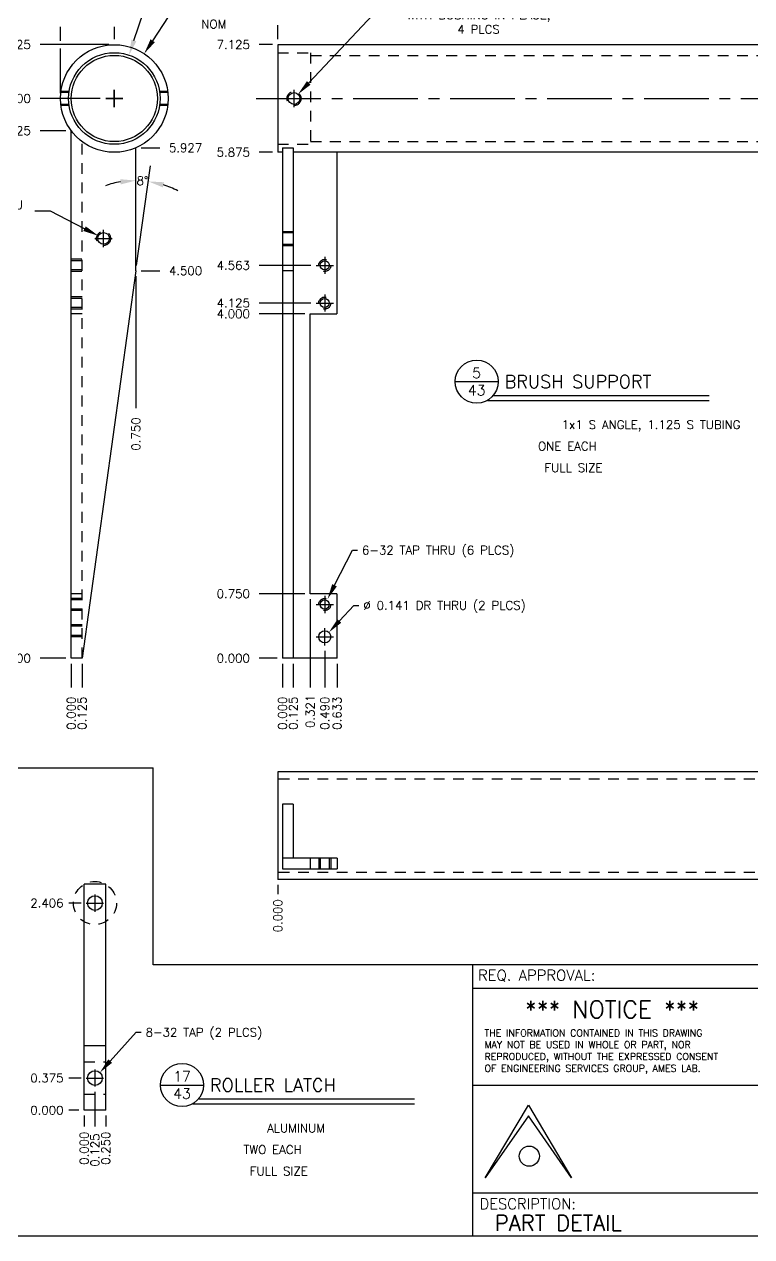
# Model space of a CAD drawing. Extents: x 0 to 33, y 0 to 21.2.
# Drawn here: x 18.62 to 27.06, y -0.01 to 14.07 of the extents above; entities that cross this region are included whole.
import ezdxf
from ezdxf.enums import TextEntityAlignment as Align

# ---------------------------------------------------------------- set-up
doc = ezdxf.new("R2010")
doc.units = 0
doc.header["$MEASUREMENT"] = 0
doc.linetypes.add('CENTER2', pattern=[1.125, 0.75, -0.125, 0.125, -0.125])
doc.linetypes.add('HIDDEN2', pattern=[0.1875, 0.125, -0.0625])
doc.layers.get('0').update_dxf_attribs({"linetype": 'CONTINUOUS'})
doc.layers.get('DEFPOINTS').update_dxf_attribs({"linetype": 'CONTINUOUS'})
for name, color, linetype in [('BORDER', 5, 'CONTINUOUS'), ('BRUSHSUPPORT', 3, 'CONTINUOUS'), ('DIM', 1, 'CONTINUOUS'), ('NFCENTER', 4, 'CENTER2'), ('NFHIDDEN', 6, 'HIDDEN2'), ('OBJECT', 3, 'CONTINUOUS'), ('TEXT', 1, 'CONTINUOUS')]:
    doc.layers.add(name, color=color, linetype=linetype)
doc.styles.add('ADESK_C$1$ADESK_C$0$SIZE', font='romand')
doc.styles.add('BORDERTEXTM', font='romans', dxfattribs={"height": 0.125})
doc.styles.add('ROMANS', font='romans')
doc.styles.add('SIMPLEX', font='romans')
doc.styles.add('TITLE', font='italic')
doc.dimstyles.new('STANDARD$2', dxfattribs={"dimtxt": 0.1, "dimasz": 0.18, "dimexe": 0.18, "dimexo": 0.063, "dimgap": 0.1, "dimtad": 0, "dimtih": 1, "dimtoh": 1, "dimdec": 0, "dimzin": 0, "dimdsep": 46, "dimtxsty": 'SIMPLEX', "dimcen": 0.1, "dimclrd": 1, "dimclre": 1, "dimclrt": 1, "dimadec": 0, "dimazin": 0, "dimtfac": 0.8, "dimtdec": 0, "dimtofl": 0, "dimtmove": 0, "dimatfit": 0, "dimfxl": 1, "dimtolj": 1, "dimtzin": 0, "dimarcsym": 0})
doc.dimstyles.new('STANDARD$3', dxfattribs={"dimtxt": 0.1, "dimasz": 0.18, "dimexe": 0.18, "dimexo": 0.063, "dimgap": 0.1, "dimtad": 0, "dimtih": 1, "dimtoh": 1, "dimdec": 3, "dimzin": 0, "dimdsep": 46, "dimtxsty": 'SIMPLEX', "dimcen": 0.1, "dimclrd": 1, "dimclre": 1, "dimclrt": 1, "dimadec": 0, "dimazin": 0, "dimtfac": 0.8, "dimtdec": 3, "dimtofl": 0, "dimtmove": 0, "dimatfit": 0, "dimfxl": 1, "dimtolj": 1, "dimtzin": 0, "dimarcsym": 0})
doc.dimstyles.new('STANDARD$6', dxfattribs={"dimtxt": 0.1, "dimasz": 0.18, "dimexe": 0.18, "dimexo": 0.063, "dimgap": 0.1, "dimtad": 0, "dimtih": 1, "dimtoh": 1, "dimdec": 3, "dimzin": 0, "dimdsep": 46, "dimtxsty": 'SIMPLEX', "dimcen": 0.1, "dimclrd": 1, "dimclre": 1, "dimclrt": 1, "dimadec": 0, "dimazin": 0, "dimtfac": 0.8, "dimtdec": 0, "dimtofl": 0, "dimtmove": 0, "dimatfit": 3, "dimfxl": 1, "dimtolj": 1, "dimtzin": 0, "dimarcsym": 0})

# ---------------------------------------------------------------- blocks, each defined once
blk = doc.blocks.new('*D75')
at = {"color": 1, "linetype": 'ByBlock', "transparency": 16777216}
for p, q in [((42.975, 26.215), (42.795, 26.215)), ((43.372, 26.011), (42.975, 26.215)), ((43.593, 25.798), (43.593, 25.998)), ((43.493, 25.898), (43.693, 25.898))]:
    blk.add_line(p, q, dxfattribs=at)
blk.add_solid([(43.386, 26.038), (43.358, 25.984), (43.532, 25.929)], dxfattribs=at)
at = {"layer": 'DEFPOINTS', "color": 0, "linetype": 'ByBlock', "transparency": 16777216}
for p in [(43.532, 25.929), (43.653, 25.867)]:
    blk.add_point(p, dxfattribs=at)
at = {"color": 1, "linetype": 'ByBlock', "transparency": 16777216, "insert": (42.114, 26.288), "char_height": 0.1, "attachment_point": 5, "style": 'SIMPLEX'}
blk.add_mtext('\\A1;{\\Fsimplex;8-32 TAP THRU}', dxfattribs=at)
blk = doc.blocks.new('*D74')
at = {"color": 1, "linetype": 'ByBlock', "transparency": 16777216}
for p, q in [((43.945, 28.197), (44.306, 29.265)), ((44.306, 29.265), (44.486, 29.265)), ((43.718, 27.423), (43.718, 27.623)), ((43.618, 27.523), (43.818, 27.523))]:
    blk.add_line(p, q, dxfattribs=at)
blk.add_solid([(43.917, 28.206), (43.974, 28.187), (43.888, 28.026)], dxfattribs=at)
at = {"layer": 'DEFPOINTS', "color": 0, "linetype": 'ByBlock', "transparency": 16777216}
for p in [(43.888, 28.026), (43.548, 27.019)]:
    blk.add_point(p, dxfattribs=at)
at = {"color": 1, "linetype": 'ByBlock', "transparency": 16777216, "insert": (45.96, 29.265), "char_height": 0.1, "attachment_point": 5, "style": 'SIMPLEX'}
blk.add_mtext("\\A1;{\\Fsimplex;∅1.0625 C'BORE & RM X 0.380 DP,}\\P{\\Fsimplex;SLIP FIT FOR OILITE BUSHING,}\\P{\\Fsimplex;BOTH ENDS}", dxfattribs=at)
blk = doc.blocks.new('*D76')
at = {"color": 1, "linetype": 'ByBlock', "transparency": 16777216}
blk.add_line((45.67, 20.96), (45.67, 20.685), dxfattribs=at)
at = {"layer": 'DEFPOINTS', "color": 0, "linetype": 'ByBlock', "transparency": 16777216}
for p in [(45.67, 21.023), (45.67, 21.023), (45.67, 20.685)]:
    blk.add_point(p, dxfattribs=at)
at = {"color": 1, "linetype": 'ByBlock', "transparency": 16777216, "insert": (45.67, 20.385), "char_height": 0.1, "attachment_point": 5, "rotation": 90, "style": 'SIMPLEX'}
blk.add_mtext('\\A1;0.000', dxfattribs=at)
blk = doc.blocks.new('*D77')
at = {"color": 1, "linetype": 'ByBlock', "transparency": 16777216}
blk.add_line((45.795, 20.96), (45.795, 20.685), dxfattribs=at)
at = {"layer": 'DEFPOINTS', "color": 0, "linetype": 'ByBlock', "transparency": 16777216}
for p in [(45.67, 21.023), (45.795, 21.023), (45.795, 20.685)]:
    blk.add_point(p, dxfattribs=at)
at = {"color": 1, "linetype": 'ByBlock', "transparency": 16777216, "insert": (45.795, 20.385), "char_height": 0.1, "attachment_point": 5, "rotation": 90, "style": 'SIMPLEX'}
blk.add_mtext('\\A1;0.125', dxfattribs=at)
blk = doc.blocks.new('*D78')
at = {"color": 1, "linetype": 'ByBlock', "transparency": 16777216}
blk.add_line((45.991, 21.71), (45.991, 20.685), dxfattribs=at)
at = {"layer": 'DEFPOINTS', "color": 0, "linetype": 'ByBlock', "transparency": 16777216}
for p in [(45.991, 21.773), (45.67, 21.023), (45.991, 20.685)]:
    blk.add_point(p, dxfattribs=at)
at = {"color": 1, "linetype": 'ByBlock', "transparency": 16777216, "insert": (45.991, 20.407), "char_height": 0.1, "attachment_point": 5, "rotation": 90, "style": 'SIMPLEX'}
blk.add_mtext('\\A1;0.321', dxfattribs=at)
blk = doc.blocks.new('*D79')
at = {"color": 1, "linetype": 'ByBlock', "transparency": 16777216}
blk.add_line((46.16, 21.11), (46.16, 20.685), dxfattribs=at)
at = {"layer": 'DEFPOINTS', "color": 0, "linetype": 'ByBlock', "transparency": 16777216}
for p in [(46.16, 21.173), (45.67, 21.023), (46.16, 20.685)]:
    blk.add_point(p, dxfattribs=at)
at = {"color": 1, "linetype": 'ByBlock', "transparency": 16777216, "insert": (46.16, 20.385), "char_height": 0.1, "attachment_point": 5, "rotation": 90, "style": 'SIMPLEX'}
blk.add_mtext('\\A1;0.490', dxfattribs=at)
blk = doc.blocks.new('*D80')
at = {"color": 1, "linetype": 'ByBlock', "transparency": 16777216}
blk.add_line((46.303, 20.96), (46.303, 20.685), dxfattribs=at)
at = {"layer": 'DEFPOINTS', "color": 0, "linetype": 'ByBlock', "transparency": 16777216}
for p in [(45.67, 21.023), (46.303, 21.023), (46.303, 20.685)]:
    blk.add_point(p, dxfattribs=at)
at = {"color": 1, "linetype": 'ByBlock', "transparency": 16777216, "insert": (46.303, 20.385), "char_height": 0.1, "attachment_point": 5, "rotation": 90, "style": 'SIMPLEX'}
blk.add_mtext('\\A1;0.633', dxfattribs=at)
blk = doc.blocks.new('*D81')
at = {"color": 1, "linetype": 'ByBlock', "transparency": 16777216}
blk.add_line((52.04, 20.96), (52.04, 20.685), dxfattribs=at)
at = {"layer": 'DEFPOINTS', "color": 0, "linetype": 'ByBlock', "transparency": 16777216}
for p in [(45.67, 21.023), (52.04, 21.023), (52.04, 20.685)]:
    blk.add_point(p, dxfattribs=at)
at = {"color": 1, "linetype": 'ByBlock', "transparency": 16777216, "insert": (52.04, 20.385), "char_height": 0.1, "attachment_point": 5, "rotation": 90, "style": 'SIMPLEX'}
blk.add_mtext('\\A1;6.370', dxfattribs=at)
blk = doc.blocks.new('*D82')
at = {"color": 1, "linetype": 'ByBlock', "transparency": 16777216}
blk.add_line((52.18, 21.11), (52.18, 20.685), dxfattribs=at)
at = {"layer": 'DEFPOINTS', "color": 0, "linetype": 'ByBlock', "transparency": 16777216}
for p in [(52.18, 21.173), (45.67, 21.023), (52.18, 20.685)]:
    blk.add_point(p, dxfattribs=at)
at = {"color": 1, "linetype": 'ByBlock', "transparency": 16777216, "insert": (52.18, 20.385), "char_height": 0.1, "attachment_point": 5, "rotation": 90, "style": 'SIMPLEX'}
blk.add_mtext('\\A1;6.510', dxfattribs=at)
blk = doc.blocks.new('*D83')
at = {"color": 1, "linetype": 'ByBlock', "transparency": 16777216}
blk.add_line((52.44, 21.71), (52.44, 20.685), dxfattribs=at)
at = {"layer": 'DEFPOINTS', "color": 0, "linetype": 'ByBlock', "transparency": 16777216}
for p in [(52.44, 21.773), (45.67, 21.023), (52.44, 20.685)]:
    blk.add_point(p, dxfattribs=at)
at = {"color": 1, "linetype": 'ByBlock', "transparency": 16777216, "insert": (52.44, 20.385), "char_height": 0.1, "attachment_point": 5, "rotation": 90, "style": 'SIMPLEX'}
blk.add_mtext('\\A1;6.770', dxfattribs=at)
blk = doc.blocks.new('*D84')
at = {"color": 1, "linetype": 'ByBlock', "transparency": 16777216}
blk.add_line((52.545, 20.96), (52.545, 20.685), dxfattribs=at)
at = {"layer": 'DEFPOINTS', "color": 0, "linetype": 'ByBlock', "transparency": 16777216}
for p in [(45.67, 21.023), (52.545, 21.023), (52.545, 20.685)]:
    blk.add_point(p, dxfattribs=at)
at = {"color": 1, "linetype": 'ByBlock', "transparency": 16777216, "insert": (52.545, 20.385), "char_height": 0.1, "attachment_point": 5, "rotation": 90, "style": 'SIMPLEX'}
blk.add_mtext('\\A1;6.875', dxfattribs=at)
blk = doc.blocks.new('*D85')
at = {"color": 1, "linetype": 'ByBlock', "transparency": 16777216}
blk.add_line((28.621, 6.645), (28.621, 6.371), dxfattribs=at)
at = {"layer": 'DEFPOINTS', "color": 0, "linetype": 'ByBlock', "transparency": 16777216}
for p in [(21.618, 6.708), (28.621, 6.708), (28.621, 6.371)]:
    blk.add_point(p, dxfattribs=at)
at = {"color": 1, "linetype": 'ByBlock', "transparency": 16777216, "insert": (28.621, 6.071), "char_height": 0.1, "attachment_point": 5, "rotation": 90, "style": 'SIMPLEX'}
blk.add_mtext('\\A1;{7.000}', dxfattribs=at)
blk = doc.blocks.new('*D86')
at = {"color": 1, "linetype": 'ByBlock', "transparency": 16777216}
blk.add_line((52.725, 28.211), (52.725, 28.372), dxfattribs=at)
at = {"layer": 'DEFPOINTS', "color": 0, "linetype": 'ByBlock', "transparency": 16777216}
for p in [(52.725, 28.372), (52.725, 28.148), (45.67, 21.023)]:
    blk.add_point(p, dxfattribs=at)
at = {"color": 1, "linetype": 'ByBlock', "transparency": 16777216, "insert": (52.725, 28.672), "char_height": 0.1, "attachment_point": 5, "rotation": 90, "style": 'SIMPLEX'}
blk.add_mtext('\\A1;7.055', dxfattribs=at)
blk = doc.blocks.new('*D87')
at = {"color": 1, "linetype": 'ByBlock', "transparency": 16777216}
blk.add_line((21.564, 13.896), (21.564, 14.058), dxfattribs=at)
at = {"layer": 'DEFPOINTS', "color": 0, "linetype": 'ByBlock', "transparency": 16777216}
for p in [(21.564, 14.058), (21.564, 13.833), (21.618, 6.708)]:
    blk.add_point(p, dxfattribs=at)
at = {"color": 1, "linetype": 'ByBlock', "transparency": 16777216, "insert": (21.564, 14.422), "char_height": 0.1, "attachment_point": 5, "rotation": 90, "style": 'SIMPLEX'}
blk.add_mtext('\\A1;{-0.054}', dxfattribs=at)
blk = doc.blocks.new('*D88')
at = {"color": 1, "linetype": 'ByBlock', "transparency": 16777216}
blk.add_line((45.553, 28.148), (45.398, 28.148), dxfattribs=at)
at = {"layer": 'DEFPOINTS', "color": 0, "linetype": 'ByBlock', "transparency": 16777216}
for p in [(45.398, 28.148), (45.616, 28.148), (45.67, 21.023)]:
    blk.add_point(p, dxfattribs=at)
at = {"color": 1, "linetype": 'ByBlock', "transparency": 16777216, "insert": (45.098, 28.148), "char_height": 0.1, "attachment_point": 5, "style": 'SIMPLEX'}
blk.add_mtext('\\A1;7.125', dxfattribs=at)
blk = doc.blocks.new('*D89')
at = {"color": 1, "linetype": 'ByBlock', "transparency": 16777216}
blk.add_line((45.553, 26.898), (45.398, 26.898), dxfattribs=at)
at = {"layer": 'DEFPOINTS', "color": 0, "linetype": 'ByBlock', "transparency": 16777216}
for p in [(45.398, 26.898), (45.616, 26.898), (45.67, 21.023)]:
    blk.add_point(p, dxfattribs=at)
at = {"color": 1, "linetype": 'ByBlock', "transparency": 16777216, "insert": (45.098, 26.898), "char_height": 0.1, "attachment_point": 5, "style": 'SIMPLEX'}
blk.add_mtext('\\A1;5.875', dxfattribs=at)
blk = doc.blocks.new('*D90')
at = {"color": 1, "linetype": 'ByBlock', "transparency": 16777216}
blk.add_line((45.997, 25.148), (45.398, 25.148), dxfattribs=at)
at = {"layer": 'DEFPOINTS', "color": 0, "linetype": 'ByBlock', "transparency": 16777216}
for p in [(45.398, 25.148), (46.06, 25.148), (45.67, 21.023)]:
    blk.add_point(p, dxfattribs=at)
at = {"color": 1, "linetype": 'ByBlock', "transparency": 16777216, "insert": (45.098, 25.148), "char_height": 0.1, "attachment_point": 5, "style": 'SIMPLEX'}
blk.add_mtext('\\A1;4.125', dxfattribs=at)
blk = doc.blocks.new('*D91')
at = {"color": 1, "linetype": 'ByBlock', "transparency": 16777216}
blk.add_line((45.928, 21.773), (45.398, 21.773), dxfattribs=at)
at = {"layer": 'DEFPOINTS', "color": 0, "linetype": 'ByBlock', "transparency": 16777216}
for p in [(45.398, 21.773), (45.991, 21.773), (45.67, 21.023)]:
    blk.add_point(p, dxfattribs=at)
at = {"color": 1, "linetype": 'ByBlock', "transparency": 16777216, "insert": (45.098, 21.773), "char_height": 0.1, "attachment_point": 5, "style": 'SIMPLEX'}
blk.add_mtext('\\A1;0.750', dxfattribs=at)
blk = doc.blocks.new('*D92')
at = {"color": 1, "linetype": 'ByBlock', "transparency": 16777216}
blk.add_line((45.607, 21.023), (45.398, 21.023), dxfattribs=at)
at = {"layer": 'DEFPOINTS', "color": 0, "linetype": 'ByBlock', "transparency": 16777216}
for p in [(45.398, 21.023), (45.67, 21.023), (45.67, 21.023)]:
    blk.add_point(p, dxfattribs=at)
at = {"color": 1, "linetype": 'ByBlock', "transparency": 16777216, "insert": (45.098, 21.023), "char_height": 0.1, "attachment_point": 5, "style": 'SIMPLEX'}
blk.add_mtext('\\A1;0.000', dxfattribs=at)
blk = doc.blocks.new('*D93')
at = {"color": 1, "linetype": 'ByBlock', "transparency": 16777216}
blk.add_line((45.928, 25.023), (45.398, 25.023), dxfattribs=at)
at = {"layer": 'DEFPOINTS', "color": 0, "linetype": 'ByBlock', "transparency": 16777216}
for p in [(45.398, 25.023), (45.991, 25.023), (45.67, 21.023)]:
    blk.add_point(p, dxfattribs=at)
at = {"color": 1, "linetype": 'ByBlock', "transparency": 16777216, "insert": (45.098, 25.023), "char_height": 0.1, "attachment_point": 5, "style": 'SIMPLEX'}
blk.add_mtext('\\A1;4.000', dxfattribs=at)
blk = doc.blocks.new('*D94')
at = {"color": 1, "linetype": 'ByBlock', "transparency": 16777216}
blk.add_line((43.218, 20.96), (43.218, 20.685), dxfattribs=at)
at = {"layer": 'DEFPOINTS', "color": 0, "linetype": 'ByBlock', "transparency": 16777216}
for p in [(43.218, 21.023), (43.218, 21.023), (43.218, 20.685)]:
    blk.add_point(p, dxfattribs=at)
at = {"color": 1, "linetype": 'ByBlock', "transparency": 16777216, "insert": (43.218, 20.385), "char_height": 0.1, "attachment_point": 5, "rotation": 90, "style": 'SIMPLEX'}
blk.add_mtext('\\A1;0.000', dxfattribs=at)
blk = doc.blocks.new('*D95')
at = {"color": 1, "linetype": 'ByBlock', "transparency": 16777216}
blk.add_line((43.155, 21.023), (42.856, 21.023), dxfattribs=at)
at = {"layer": 'DEFPOINTS', "color": 0, "linetype": 'ByBlock', "transparency": 16777216}
for p in [(42.856, 21.023), (43.218, 21.023), (43.218, 21.023)]:
    blk.add_point(p, dxfattribs=at)
at = {"color": 1, "linetype": 'ByBlock', "transparency": 16777216, "insert": (42.556, 21.023), "char_height": 0.1, "attachment_point": 5, "style": 'SIMPLEX'}
blk.add_mtext('\\A1;0.000', dxfattribs=at)
blk = doc.blocks.new('*D96')
at = {"color": 1, "linetype": 'ByBlock', "transparency": 16777216}
blk.add_line((43.343, 20.96), (43.343, 20.685), dxfattribs=at)
at = {"layer": 'DEFPOINTS', "color": 0, "linetype": 'ByBlock', "transparency": 16777216}
for p in [(43.218, 21.023), (43.343, 21.023), (43.343, 20.685)]:
    blk.add_point(p, dxfattribs=at)
at = {"color": 1, "linetype": 'ByBlock', "transparency": 16777216, "insert": (43.343, 20.385), "char_height": 0.1, "attachment_point": 5, "rotation": 90, "style": 'SIMPLEX'}
blk.add_mtext('\\A1;0.125', dxfattribs=at)
blk = doc.blocks.new('*D97')
at = {"color": 1, "linetype": 'ByBlock', "transparency": 16777216}
blk.add_line((43.968, 25.46), (43.968, 23.927), dxfattribs=at)
at = {"layer": 'DEFPOINTS', "color": 0, "linetype": 'ByBlock', "transparency": 16777216}
for p in [(43.968, 25.523), (43.968, 23.927), (43.218, 21.023)]:
    blk.add_point(p, dxfattribs=at)
at = {"color": 1, "linetype": 'ByBlock', "transparency": 16777216, "insert": (43.968, 23.627), "char_height": 0.1, "attachment_point": 5, "rotation": 90, "style": 'SIMPLEX'}
blk.add_mtext('\\A1;0.750', dxfattribs=at)
blk = doc.blocks.new('*D98')
at = {"color": 1, "linetype": 'ByBlock', "transparency": 16777216}
blk.add_line((44.031, 26.95), (44.244, 26.95), dxfattribs=at)
at = {"layer": 'DEFPOINTS', "color": 0, "linetype": 'ByBlock', "transparency": 16777216}
for p in [(43.968, 26.95), (44.244, 26.95), (43.218, 21.023)]:
    blk.add_point(p, dxfattribs=at)
at = {"color": 1, "linetype": 'ByBlock', "transparency": 16777216, "insert": (44.544, 26.95), "char_height": 0.1, "attachment_point": 5, "style": 'SIMPLEX'}
blk.add_mtext('\\A1;5.927', dxfattribs=at)
blk = doc.blocks.new('*D99')
at = {"color": 1, "linetype": 'ByBlock', "transparency": 16777216}
blk.add_line((43.155, 27.148), (42.856, 27.148), dxfattribs=at)
at = {"layer": 'DEFPOINTS', "color": 0, "linetype": 'ByBlock', "transparency": 16777216}
for p in [(42.856, 27.148), (43.218, 27.148), (43.218, 21.023)]:
    blk.add_point(p, dxfattribs=at)
at = {"color": 1, "linetype": 'ByBlock', "transparency": 16777216, "insert": (42.556, 27.148), "char_height": 0.1, "attachment_point": 5, "style": 'SIMPLEX'}
blk.add_mtext('\\A1;6.125', dxfattribs=at)
blk = doc.blocks.new('*D100')
at = {"color": 1, "linetype": 'ByBlock', "transparency": 16777216}
blk.add_line((43.555, 27.523), (42.856, 27.523), dxfattribs=at)
at = {"layer": 'DEFPOINTS', "color": 0, "linetype": 'ByBlock', "transparency": 16777216}
for p in [(42.856, 27.523), (43.618, 27.523), (43.218, 21.023)]:
    blk.add_point(p, dxfattribs=at)
at = {"color": 1, "linetype": 'ByBlock', "transparency": 16777216, "insert": (42.556, 27.523), "char_height": 0.1, "attachment_point": 5, "style": 'SIMPLEX'}
blk.add_mtext('\\A1;6.500', dxfattribs=at)
blk = doc.blocks.new('*D101')
at = {"color": 1, "linetype": 'ByBlock', "transparency": 16777216}
blk.add_line((43.655, 28.148), (42.856, 28.148), dxfattribs=at)
at = {"layer": 'DEFPOINTS', "color": 0, "linetype": 'ByBlock', "transparency": 16777216}
for p in [(42.856, 28.148), (43.718, 28.148), (43.218, 21.023)]:
    blk.add_point(p, dxfattribs=at)
at = {"color": 1, "linetype": 'ByBlock', "transparency": 16777216, "insert": (42.556, 28.148), "char_height": 0.1, "attachment_point": 5, "style": 'SIMPLEX'}
blk.add_mtext('\\A1;7.125', dxfattribs=at)
blk = doc.blocks.new('*D102')
at = {"color": 1, "linetype": 'ByBlock', "transparency": 16777216}
blk.add_line((43.718, 28.211), (43.718, 28.356), dxfattribs=at)
at = {"layer": 'DEFPOINTS', "color": 0, "linetype": 'ByBlock', "transparency": 16777216}
for p in [(43.718, 28.356), (43.718, 28.148), (43.218, 21.023)]:
    blk.add_point(p, dxfattribs=at)
at = {"color": 1, "linetype": 'ByBlock', "transparency": 16777216, "insert": (43.718, 28.656), "char_height": 0.1, "attachment_point": 5, "rotation": 90, "style": 'SIMPLEX'}
blk.add_mtext('\\A1;0.500', dxfattribs=at)
blk = doc.blocks.new('*D103')
at = {"color": 1, "linetype": 'ByBlock', "transparency": 16777216}
blk.add_line((44.031, 25.523), (44.244, 25.523), dxfattribs=at)
at = {"layer": 'DEFPOINTS', "color": 0, "linetype": 'ByBlock', "transparency": 16777216}
for p in [(43.968, 25.523), (44.244, 25.523), (43.218, 21.023)]:
    blk.add_point(p, dxfattribs=at)
at = {"color": 1, "linetype": 'ByBlock', "transparency": 16777216, "insert": (44.544, 25.523), "char_height": 0.1, "attachment_point": 5, "style": 'SIMPLEX'}
blk.add_mtext('\\A1;4.500', dxfattribs=at)
blk = doc.blocks.new('*D104')
at = {"color": 1, "linetype": 'ByBlock', "transparency": 16777216}
blk.add_line((43.976, 25.585), (44.137, 26.739), dxfattribs=at)
for start, end in [(99.8557, 109.7113), (62.3815, 72.2372)]:
    blk.add_arc((43.968, 25.523), 1.048, start, end, dxfattribs=at)
for points in [[(43.786, 26.585), (43.791, 26.525), (43.968, 26.57)], [(44.281, 26.491), (44.294, 26.55), (44.112, 26.56)]]:
    blk.add_solid(points, dxfattribs=at)
at = {"layer": 'DEFPOINTS', "color": 0, "linetype": 'ByBlock', "transparency": 16777216}
for p in [(43.968, 26.95), (44.016, 26.569), (43.968, 25.523), (43.968, 25.523), (43.343, 21.023)]:
    blk.add_point(p, dxfattribs=at)
at = {"color": 1, "linetype": 'ByBlock', "transparency": 16777216, "insert": (44.044, 26.568), "char_height": 0.1, "attachment_point": 5, "style": 'SIMPLEX'}
blk.add_mtext('\\A1;8°', dxfattribs=at)
blk = doc.blocks.new('*D105')
at = {"color": 1, "linetype": 'ByBlock', "transparency": 16777216}
for p, q in [((40.137, 13.423), (40.882, 14.212)), ((40.882, 14.212), (41.062, 14.212)), ((39.866, 13.242), (40.066, 13.242)), ((39.966, 13.142), (39.966, 13.342))]:
    blk.add_line(p, q, dxfattribs=at)
blk.add_solid([(40.115, 13.443), (40.158, 13.402), (40.013, 13.292)], dxfattribs=at)
at = {"layer": 'DEFPOINTS', "color": 0, "linetype": 'ByBlock', "transparency": 16777216}
for p in [(40.013, 13.292), (39.92, 13.193)]:
    blk.add_point(p, dxfattribs=at)
at = {"color": 1, "linetype": 'ByBlock', "transparency": 16777216, "insert": (42.107, 14.212), "char_height": 0.1, "attachment_point": 5, "style": 'SIMPLEX'}
blk.add_mtext('\\A1;{8-32 TAP TO BORE,}\\P{WITH BUSHING IN PLACE,}\\P{4 PLCS}', dxfattribs=at)
blk = doc.blocks.new('*D106')
at = {"color": 1, "linetype": 'ByBlock', "transparency": 16777216}
blk.add_line((45.997, 25.585), (45.398, 25.585), dxfattribs=at)
at = {"layer": 'DEFPOINTS', "color": 0, "linetype": 'ByBlock', "transparency": 16777216}
for p in [(45.398, 25.585), (46.06, 25.585), (45.67, 21.023)]:
    blk.add_point(p, dxfattribs=at)
at = {"color": 1, "linetype": 'ByBlock', "transparency": 16777216, "insert": (45.098, 25.585), "char_height": 0.1, "attachment_point": 5, "style": 'SIMPLEX'}
blk.add_mtext('\\A1;4.563', dxfattribs=at)
blk = doc.blocks.new('*D107')
at = {"color": 1, "linetype": 'ByBlock', "transparency": 16777216}
for p, q in [((44.163, 28.193), (44.347, 28.47)), ((44.347, 28.47), (44.527, 28.47)), ((43.718, 27.423), (43.718, 27.623)), ((43.618, 27.523), (43.818, 27.523))]:
    blk.add_line(p, q, dxfattribs=at)
blk.add_solid([(44.138, 28.21), (44.188, 28.176), (44.064, 28.043)], dxfattribs=at)
at = {"layer": 'DEFPOINTS', "color": 0, "linetype": 'ByBlock', "transparency": 16777216}
for p in [(44.064, 28.043), (43.372, 27.002)]:
    blk.add_point(p, dxfattribs=at)
at = {"color": 1, "linetype": 'ByBlock', "transparency": 16777216, "insert": (44.873, 28.47), "char_height": 0.1, "attachment_point": 5, "style": 'SIMPLEX'}
blk.add_mtext('\\A1;{∅1.250}\\P{\\Fsimplex;NOM}', dxfattribs=at)
blk = doc.blocks.new('T-BLK')
at = {"layer": 'BORDER', "const_width": 0.0156}
for points in [[(0, 3.151), (-9.174, 3.151)], [(-9.174, 3.151), (-9.174, 0)], [(0, 2.875), (-9.174, 2.875)], [(0, 1.75), (-9.174, 1.75)], [(-9.174, 0.5), (-3.187, 0.5)]]:
    blk.add_lwpolyline(points, dxfattribs=at)
at = {"layer": 'OBJECT'}
for p, q in [((-9.029, 0.678), (-8.529, 1.521)), ((-8.529, 1.521), (-8.029, 0.678)), ((-8.529, 1.396), (-9.029, 0.678)), ((-8.029, 0.678), (-8.529, 1.396))]:
    blk.add_line(p, q, dxfattribs=at)
blk.add_circle((-8.518, 0.928), 0.117, dxfattribs=at)
at = {"layer": 'OBJECT', "linetype": 'Continuous', "style": 'SIMPLEX'}
for tag, p in [('TITLE_LINE_ONE', (-4.681, 2.625)), ('TITLE_LINE_TWO', (-4.693, 2.377)), ('JO/WO/DAYSHEET', (-4.544, 2.068)), ('REQUESTOR', (-4.54, 1.85)), ('SHEET', (-3.003, 0.106)), ('FILE_NUMBER', (-2.034, 0.102))]:
    blk.add_attdef(tag, p, '', height=0.13, dxfattribs=at)
at = {"layer": 'OBJECT', "flags": 2}
for tag, p, height, style in [('TOP_LINE_LOGO', (-7.927, 1.339), 0.17, 'TITLE'), ('FIRST_LOGO_LINE', (-7.92, 1.113), 0.1, 'SIMPLEX'), ('SECOND_LOGO_LINE', (-7.92, 0.956), 0.085, 'SIMPLEX'), ('BOTTOM_LINE_LOGO', (-7.922, 0.718), 0.125, 'TITLE')]:
    blk.add_attdef(tag, p, '', height=height, dxfattribs=dict(at, style=style))
at = {"layer": 'OBJECT', "linetype": 'Continuous', "style": 'ADESK_C$1$ADESK_C$0$SIZE'}
blk.add_attdef('D', text='', height=0.25, dxfattribs=at).set_placement((-2.998, 0.896), align=Align.CENTER)
at = {"layer": 'OBJECT', "style": 'SIMPLEX'}
blk.add_attdef('DESCRIPTION', (-8.917, 0.062), '', height=0.18, dxfattribs=at)
at = {"layer": 'TEXT', "style": 'BORDERTEXTM'}
for s, p in [('REQ. APPROVAL:', (-9.112, 2.966)), ('DESCRIPTION:', (-9.096, 0.312))]:
    blk.add_text(s, height=0.125, dxfattribs=at).set_placement(p)
at = {"layer": 'TEXT', "linetype": 'Continuous', "style": 'SIMPLEX'}
blk.add_text('*** NOTICE ***', height=0.2, dxfattribs=at).set_placement((-7.557, 2.532), align=Align.CENTER)
for s, p in [('THE INFORMATION CONTAINED IN THIS DRAWING', (-9.038, 2.319)), ('MAY NOT BE USED IN WHOLE OR PART, NOR', (-9.038, 2.182)), ('REPRODUCED, WITHOUT THE EXPRESSED CONSENT', (-9.038, 2.045)), ('OF ENGINEERING SERVICES GROUP, AMES LAB.', (-9.038, 1.908))]:
    blk.add_text(s, height=0.08, dxfattribs=at).set_placement(p)
for tag, p, height in [('DRAWN_BY', (-1.639, 1.533), 0.12), ('DD_MON_YYYY', (-2.175, 0.927), 0.13), ('SCALE', (-2.036, 0.644), 0.13)]:
    blk.add_attdef(tag, p, '', height=height, dxfattribs=at)
blk = doc.blocks.new('P-TITLE')
at = {"layer": 'OBJECT'}
for p, q in [((-1.562, -0.638), (-1.062, -0.638)), ((-1.113, -0.8), (1.387, -0.8)), ((1.387, -0.862), (-1.188, -0.862))]:
    blk.add_line(p, q, dxfattribs=at)
blk.add_circle((-1.312, -0.638), 0.25, dxfattribs=at)
at = {"layer": 'OBJECT', "style": 'ROMANS'}
for tag, p in [('NO.', (-1.312, -0.538)), ('PAGE', (-1.312, -0.738))]:
    blk.add_attdef(tag, text='', height=0.12, dxfattribs=at).set_placement(p, align=Align.MIDDLE)
for tag, p, height in [('DESCRIPTION', (-0.988, -0.712), 0.15), ('MATERIAL', (-0.325, -1.188), 0.1), ('#_REQUIRED', (-0.6, -1.438), 0.1), ('SCALE', (-0.525, -1.688), 0.1)]:
    blk.add_attdef(tag, p, '', height=height, dxfattribs=at)
at = {"layer": 'OBJECT', "style": 'ROMANS', "flags": 2}
for tag, p in [('MATERIAL:', (-1.163, -1.188)), ('REQD:', (-1.163, -1.438)), ('SCALE:', (-1.163, -1.688))]:
    blk.add_attdef(tag, p, '', height=0.1, dxfattribs=at)
blk = doc.blocks.new('*D116')
at = {"color": 1, "linetype": 'ByBlock', "transparency": 16777216}
blk.add_line((28.673, 4.076), (28.673, 4.055), dxfattribs=at)
at = {"layer": 'DEFPOINTS', "color": 0, "linetype": 'ByBlock', "transparency": 16777216}
for p in [(21.564, 4.139), (28.673, 4.139), (28.673, 4.055)]:
    blk.add_point(p, dxfattribs=at)
at = {"color": 1, "linetype": 'ByBlock', "transparency": 16777216, "insert": (28.673, 3.758), "char_height": 0.1, "attachment_point": 5, "rotation": 90, "style": 'SIMPLEX'}
blk.add_mtext('\\A1;7.109', dxfattribs=at)

msp = doc.modelspace()

# ---------------------------------------------------------------- linework, layer by layer
at = {"color": 1, "linetype": 'ByBlock'}
for p, q in [((19.0409, 13.8781), (19.0409, 14.041)), ((19.0409, 13.271), (19.0409, 13.7876))]:
    msp.add_line(p, q, dxfattribs=at)
at = {"layer": 'BORDER'}
for p, q in [((9.0055, 5.4354), (20.118, 5.4354)), ((20.118, 3.151), (20.118, 5.4354)), ((23.8255, 3.151), (20.118, 3.151))]:
    msp.add_line(p, q, dxfattribs=at)
msp.add_lwpolyline([(0, 0), (0, 21), (33, 21), (33, 0)], close=True, dxfattribs=at)
at = {"layer": 'BRUSHSUPPORT'}
for p, q in [((28.6728, 13.833), (21.5638, 13.833)), ((21.5638, 13.833), (21.5638, 12.583)), ((19.1659, 6.708), (19.1659, 12.833)), ((19.9159, 11.208), (19.9159, 12.6352)), ((21.6183, 12.583), (21.5638, 12.583)), ((21.6183, 12.6352), (21.6183, 6.708)), ((21.6183, 12.6352), (21.7433, 12.6352)), ((21.7433, 12.6352), (21.7433, 6.708)), ((28.4933, 12.583), (21.7433, 12.583)), ((22.2483, 12.583), (22.2483, 10.708)), ((19.9159, 11.208), (19.2909, 6.708)), ((21.7433, 11.208), (21.6183, 11.208)), ((21.9388, 7.458), (21.9388, 10.708)), ((21.9388, 10.708), (22.2483, 10.708)), ((22.2483, 7.458), (21.9388, 7.458)), ((22.2483, 7.458), (22.2483, 6.708)), ((19.2909, 6.708), (19.1659, 6.708)), ((22.2513, 6.708), (21.6183, 6.708)), ((21.5638, 5.3891), (21.5638, 4.1391)), ((28.6728, 5.3891), (21.5638, 5.3891)), ((21.7433, 5.0141), (21.6183, 5.0141)), ((21.6183, 5.0141), (21.6183, 4.2641)), ((21.7433, 5.0141), (21.7433, 4.3891)), ((22.2513, 4.3891), (21.6183, 4.3891)), ((22.2513, 4.3891), (22.2513, 4.2641)), ((21.6183, 4.2641), (22.2513, 4.2641)), ((28.6728, 4.1391), (21.5638, 4.1391))]:
    msp.add_line(p, q, dxfattribs=at)
for centre, radius in [((19.6659, 13.208), 0.625), ((21.7518, 13.208), 0.068), ((19.5409, 11.583), 0.068), ((22.1083, 11.2705), 0.0532), ((22.1078, 10.833), 0.0532), ((22.1078, 7.333), 0.0532), ((22.1078, 6.958), 0.0703)]:
    msp.add_circle(centre, radius, dxfattribs=at)
at = {"layer": 'DEFPOINTS', "color": 0, "linetype": 'ByBlock'}
for p in [(19.0409, 14.041), (19.0409, 13.208), (19.1659, 6.708)]:
    msp.add_point(p, dxfattribs=at)
at = {"layer": 'DIM'}
for p, q in [((19.6659, 13.108), (19.6659, 13.308)), ((19.6659, 13.108), (19.6659, 13.308)), ((19.7659, 13.208), (19.5659, 13.208)), ((19.7659, 13.208), (19.5659, 13.208)), ((22.0083, 11.2705), (22.2083, 11.2705)), ((22.0083, 11.2705), (22.2083, 11.2705)), ((22.1083, 11.3705), (22.1083, 11.1705)), ((22.1083, 11.3705), (22.1083, 11.1705)), ((22.1078, 10.933), (22.1078, 10.733)), ((22.0078, 10.833), (22.2078, 10.833)), ((22.2214, 7.556), (22.4294, 7.9645)), ((22.4294, 7.9645), (22.4894, 7.9645)), ((22.0078, 7.333), (22.2078, 7.333)), ((22.1078, 7.433), (22.1078, 7.233)), ((22.2778, 7.1416), (22.4454, 7.3225)), ((22.4454, 7.3225), (22.5054, 7.3225)), ((19.4408, 3.9664), (19.4408, 3.7664)), ((21.5638, 4.0791), (21.5638, 3.9712)), ((19.2808, 3.8664), (19.1362, 3.8664)), ((19.3408, 3.8664), (19.5408, 3.8664)), ((19.6181, 2.032), (19.9185, 2.3656)), ((19.9185, 2.3656), (19.9785, 2.3656)), ((19.2808, 1.8351), (19.1362, 1.8351)), ((19.3408, 1.8351), (19.5408, 1.8351)), ((19.4408, 1.9351), (19.4408, 1.7351)), ((19.4408, 1.6751), (19.4408, 1.2727)), ((19.2558, 1.4601), (19.1362, 1.4601)), ((19.3158, 1.4001), (19.3158, 1.2727)), ((19.5658, 1.4001), (19.5658, 1.2727))]:
    msp.add_line(p, q, dxfattribs=at)
at = {"layer": 'DIM', "color": 1, "linetype": 'Continuous'}
for p, q in [((21.7518, 13.108), (21.7518, 13.308)), ((21.6518, 13.208), (21.8518, 13.208)), ((22.1078, 6.858), (22.1078, 7.058)), ((22.0078, 6.958), (22.2078, 6.958))]:
    msp.add_line(p, q, dxfattribs=at)
at = {"layer": 'DIM'}
for points in [[(22.2481, 7.5424), (22.1946, 7.5696), (22.1397, 7.3956)], [(22.2998, 7.1212), (22.2558, 7.162), (22.1555, 7.0095)], [(19.6404, 2.0119), (19.5958, 2.0521), (19.4977, 1.8982)]]:
    msp.add_solid(points, dxfattribs=at)
at = {"layer": 'NFCENTER'}
msp.add_line((21.3138, 13.208), (28.9228, 13.208), dxfattribs=at)
at = {"layer": 'NFHIDDEN'}
for p, q in [((21.5638, 13.7395), (21.9438, 13.7395)), ((21.9438, 13.7395), (21.9438, 12.6765)), ((21.9438, 13.708), (28.2928, 13.708)), ((19.1388, 13.276), (19.0446, 13.276)), ((19.1408, 13.29), (19.0463, 13.29)), ((20.2855, 13.29), (20.191, 13.29)), ((20.2872, 13.276), (20.193, 13.276)), ((19.1388, 13.14), (19.0446, 13.14)), ((19.1408, 13.126), (19.0463, 13.126)), ((20.2855, 13.126), (20.191, 13.126)), ((20.2872, 13.14), (20.193, 13.14)), ((19.2909, 6.708), (19.2909, 12.708)), ((21.5638, 12.6765), (21.9438, 12.6765)), ((21.9438, 12.708), (28.2928, 12.708)), ((21.6183, 11.665), (21.7433, 11.665)), ((21.6183, 11.651), (21.7433, 11.651)), ((21.6183, 11.515), (21.7433, 11.515)), ((21.6183, 11.501), (21.7433, 11.501)), ((19.2904, 11.3408), (19.1654, 11.3408)), ((19.2904, 11.3238), (19.1654, 11.3238)), ((19.2904, 11.2173), (19.1654, 11.2173)), ((19.2904, 11.2003), (19.1654, 11.2003)), ((19.2909, 10.9033), (19.1659, 10.9033)), ((19.2909, 10.8863), (19.1659, 10.8863)), ((19.2909, 10.7798), (19.1659, 10.7798)), ((19.2909, 10.7628), (19.1659, 10.7628)), ((19.2909, 10.708), (19.1659, 10.708)), ((19.2909, 7.458), (19.1659, 7.458)), ((19.2909, 7.4033), (19.1659, 7.4033)), ((19.2909, 7.3863), (19.1659, 7.3863)), ((22.0348, 7.458), (22.0348, 7.458)), ((19.2909, 7.2798), (19.1659, 7.2798)), ((19.2909, 7.2628), (19.1659, 7.2628)), ((19.2909, 7.0985), (19.1659, 7.0985)), ((19.2909, 7.0815), (19.1659, 7.0815)), ((19.2909, 6.975), (19.1659, 6.975)), ((19.2909, 6.958), (19.1659, 6.958)), ((28.6728, 5.3061), (21.5638, 5.3061)), ((21.9388, 4.3891), (21.9388, 4.2641)), ((22.0375, 4.3891), (22.0375, 4.2641)), ((22.0545, 4.3891), (22.0545, 4.2641)), ((22.161, 4.3891), (22.161, 4.2641)), ((22.178, 4.3891), (22.178, 4.2641)), ((28.6728, 4.2221), (21.5638, 4.2221)), ((19.3158, 2.0226), (19.5658, 2.0226)), ((19.3158, 1.6476), (19.5658, 1.6476))]:
    msp.add_line(p, q, dxfattribs=at)
for centre, radius in [((21.7518, 13.208), 0.082), ((19.5409, 11.583), 0.082), ((22.1083, 11.2705), 0.0703), ((22.1078, 10.833), 0.0703), ((22.1078, 7.333), 0.0703), ((19.4408, 3.8664), 0.25)]:
    msp.add_circle(centre, radius, dxfattribs=at)
at = {"layer": 'OBJECT'}
for p, q in [((19.3158, 1.4601), (19.3158, 4.0851)), ((19.5658, 4.0851), (19.3158, 4.0851)), ((19.5658, 1.4601), (19.5658, 4.0851)), ((19.5658, 2.2101), (19.3158, 2.2101)), ((19.5658, 1.4601), (19.3158, 1.4601))]:
    msp.add_line(p, q, dxfattribs=at)
for centre, radius in [((19.6659, 13.208), 0.5315), ((19.6659, 13.208), 0.5), ((19.4408, 3.8664), 0.085), ((19.4408, 1.8351), 0.085)]:
    msp.add_circle(centre, radius, dxfattribs=at)

# ---------------------------------------------------------------- block references
at = {"layer": 'BORDER'}
ref = msp.add_blockref('P-TITLE', (25.1833, 10.5587), dxfattribs=at)
ref.add_attrib('SCALE', 'FULL SIZE', (24.6583, 8.8712), dxfattribs={"layer": 'TEXT', "height": 0.1, "style": 'ROMANS'})
ref.add_attrib('#_REQUIRED', 'ONE EACH', (24.5833, 9.1207), dxfattribs={"layer": 'TEXT', "height": 0.1, "style": 'ROMANS'})
ref.add_attrib('MATERIAL', '1x1 S ANGLE, 1.125 S TUBING', (24.8583, 9.3712), dxfattribs={"layer": 'TEXT', "height": 0.1, "style": 'ROMANS'})
ref.add_attrib('NO.', '5', dxfattribs={"layer": 'TEXT', "height": 0.12, "style": 'ROMANS'}).set_placement((23.8708, 10.0212), align=Align.MIDDLE)
ref.add_attrib('DESCRIPTION', 'BRUSH SUPPORT', (24.1958, 9.8462), dxfattribs={"layer": 'OBJECT', "height": 0.15, "style": 'ROMANS'})
ref.add_attrib('PAGE', '43', dxfattribs={"layer": 'TEXT', "height": 0.12, "style": 'ROMANS'}).set_placement((23.8708, 9.8212), align=Align.MIDDLE)
ref = msp.add_blockref('T-BLK', (33, 0), dxfattribs=at)
ref.add_attrib('DESCRIPTION', 'PART DETAIL', (24.0833, 0.0622), dxfattribs={"layer": 'OBJECT', "height": 0.18, "style": 'SIMPLEX'})
ref = msp.add_blockref('P-TITLE', (21.7637, 2.3917), dxfattribs=at)
ref.add_attrib('SCALE', 'FULL SIZE', (21.2387, 0.7042), dxfattribs={"layer": 'TEXT', "height": 0.1, "style": 'ROMANS'})
ref.add_attrib('#_REQUIRED', 'TWO EACH', (21.1637, 0.9537), dxfattribs={"layer": 'TEXT', "height": 0.1, "style": 'ROMANS'})
ref.add_attrib('MATERIAL', 'ALUMINUM', (21.4387, 1.2042), dxfattribs={"layer": 'TEXT', "height": 0.1, "style": 'ROMANS'})
ref.add_attrib('NO.', '17', dxfattribs={"layer": 'TEXT', "height": 0.12, "style": 'ROMANS'}).set_placement((20.4512, 1.8542), align=Align.MIDDLE)
ref.add_attrib('DESCRIPTION', 'ROLLER LATCH', (20.7762, 1.6792), dxfattribs={"layer": 'OBJECT', "height": 0.15, "style": 'ROMANS'})
ref.add_attrib('PAGE', '43', dxfattribs={"layer": 'TEXT', "height": 0.12, "style": 'ROMANS'}).set_placement((20.4512, 1.6542), align=Align.MIDDLE)

# ---------------------------------------------------------------- texts
at = {"layer": 'DIM', "style": 'SIMPLEX'}
for s, p in [('6-32 TAP THRU (6 PLCS)', (22.5394, 7.9145)), ('%%C 0.141 DR THRU (2 PLCS)', (22.5554, 7.2725)), ('8-32 TAP (2 PLCS)', (20.0285, 2.3156))]:
    msp.add_text(s, height=0.1, dxfattribs=at).set_placement(p)
for s, p in [('2.406', (19.0762, 3.8164)), ('0.375', (19.0762, 1.7851)), ('0.000', (19.0762, 1.4101))]:
    msp.add_text(s, height=0.1, dxfattribs=at).set_placement(p, align=Align.RIGHT)
for s, p in [('0.000', (21.6138, 3.9112)), ('0.000', (19.3658, 1.2127)), ('0.125', (19.4908, 1.1913)), ('0.250', (19.6158, 1.2127))]:
    msp.add_text(s, height=0.1, rotation=90, dxfattribs=at).set_placement(p, align=Align.RIGHT)

# ---------------------------------------------------------------- dimensions: what is measured, and where the dimension line sits
at = {"layer": 'DIM'}
for p1, p2, text, picture, middle in [((19.4958, 12.7045), (19.836, 13.7116), "{\\Fsimplex;%%c1.0625 C'BORE & RM X 0.380 DP,}\\P{\\Fsimplex;SLIP FIT FOR OILITE BUSHING,}\\P{\\Fsimplex;BOTH ENDS}", '*D74', (21.9082, 14.9503)), ((19.3199, 12.6875), (20.0119, 13.7285), '{<>}\\P{\\Fsimplex;NOM}', '*D107', (20.8208, 14.1553)), ((19.6014, 11.5519), (19.4804, 11.6141), '{\\Fsimplex;8-32 TAP THRU}', '*D75', (18.0621, 11.9736))]:
    dim = msp.add_diameter_dim_2p(p1=p1, p2=p2, text=text, dimstyle='STANDARD$3', dxfattribs=at)
    dim.commit()
    dim.dimension.update_dxf_attribs({"geometry": picture, "text_midpoint": middle, "dimtype": 163, "insert": (-24.0517, -14.3146)})
dim = msp.add_ordinate_dim(feature_location=(21.5638, 13.833), offset=(0, 0.2247), dtype=1, origin=(21.6183, 6.708), text='{-0.054}', dimstyle='STANDARD$6', dxfattribs=at)
dim.commit()
dim.dimension.update_dxf_attribs({"geometry": '*D87', "text_midpoint": (21.5638, 14.422)})
for feature_location, offset, dtype, origin, picture, middle, set_off in [((19.6659, 13.833), (0, 0.208), 1, (19.1659, 6.708), '*D102', (19.6659, 14.341), (-24.0517, -14.3146)), ((28.6727676835, 13.8330089186), (0, 0.2247328807), 1, (21.6182676835, 6.7080089186), '*D86', (28.6727676835, 14.3577417993), (-24.0517490069, -14.3146261211)), ((19.6659, 13.833), (-0.8613, 0), 0, (19.1659, 6.708), '*D101', (18.5046, 13.833), (-24.0517, -14.3146)), ((21.5638, 13.833), (-0.2173, 0), 0, (21.6183, 6.708), '*D88', (21.0464, 13.833), (-24.0517, -14.3146)), ((19.5659, 13.208), (-0.7613, 0), 0, (19.1659, 6.708), '*D100', (18.5046, 13.208), (-24.0517, -14.3146)), ((19.1659, 12.833), (-0.3613, 0), 0, (19.1659, 6.708), '*D99', (18.5046, 12.833), (-24.0517, -14.3146)), ((19.9159, 12.6352), (0.2767, 0), 0, (19.1659, 6.708), '*D98', (20.4926, 12.6352), (-24.0517, -14.3146)), ((21.5638, 12.583), (-0.2173, 0), 0, (21.6183, 6.708), '*D89', (21.0464, 12.583), (-24.0517, -14.3146)), ((19.9159, 11.208), (0.2767, 0), 0, (19.1659, 6.708), '*D103', (20.4926, 11.208), (-24.0517, -14.3146)), ((22.0082676807, 11.2705089211), (-0.6618185028, 0), 0, (21.6182676835, 6.7080089186), '*D106', (21.0464491779, 11.2705089211), (-24.0517490069, -14.3146261211)), ((19.9159, 11.208), (0, -1.5954), 1, (19.1659, 6.708), '*D97', (19.9159, 9.3126), (-24.0517, -14.3146)), ((22.0078, 10.833), (-0.6613, 0), 0, (21.6183, 6.708), '*D90', (21.0464, 10.833), (-24.0517, -14.3146)), ((21.9388, 10.708), (-0.5923, 0), 0, (21.6183, 6.708), '*D93', (21.0464, 10.708), (-24.0517, -14.3146)), ((21.9388, 7.458), (-0.5923, 0), 0, (21.6183, 6.708), '*D91', (21.0464, 7.458), (-24.0517, -14.3146)), ((21.9387676835, 7.4580089186), (0, -1.0872786412), 1, (21.6182676835, 6.7080089186), '*D78', (21.9387676835, 6.0921588488), (-24.0517490069, -14.3146261211)), ((28.3883, 7.458), (0, -1.0873), 1, (21.6183, 6.708), '*D83', (28.3883, 6.0707), (-24.0517, -14.3146)), ((19.1658921729, 6.7080089186), (-0.361281173, 0), 0, (19.1658921729, 6.7080089186), '*D95', (18.5046109999, 6.7080089186), (-24.0517490069, -14.3146261211)), ((21.6182676835, 6.7080089186), (-0.2718185055, 0), 0, (21.6182676835, 6.7080089186), '*D92', (21.0464491779, 6.7080089186), (-24.0517490069, -14.3146261211)), ((22.10776769, 6.85800892), (0, -0.48727864), 1, (21.61826768, 6.70800892), '*D79', (22.10776769, 6.07073028), (-24.05174901, -14.31462612)), ((28.1284, 6.858), (0, -0.4873), 1, (21.6183, 6.708), '*D82', (28.1284, 6.0707), (-24.0517, -14.3146)), ((19.1658921729, 6.7080089186), (0, -0.3372786412), 1, (19.1658921729, 6.7080089186), '*D94', (19.1658921729, 6.0707302774), (-24.0517490069, -14.3146261211)), ((19.2909, 6.708), (0, -0.3373), 1, (19.1659, 6.708), '*D96', (19.2909, 6.0707), (-24.0517, -14.3146)), ((21.6182676835, 6.7080089186), (0, -0.3372786412), 1, (21.6182676835, 6.7080089186), '*D76', (21.6182676835, 6.0707302774), (-24.0517490069, -14.3146261211)), ((21.7433, 6.708), (0, -0.3373), 1, (21.6183, 6.708), '*D77', (21.7433, 6.0707), (-24.0517, -14.3146)), ((22.2513, 6.708), (0, -0.3373), 1, (21.6183, 6.708), '*D80', (22.2513, 6.0707), (-24.0517, -14.3146)), ((27.9883, 6.708), (0, -0.3373), 1, (21.6183, 6.708), '*D81', (27.9883, 6.0707), (-24.0517, -14.3146)), ((28.4933, 6.708), (0, -0.3373), 1, (21.6183, 6.708), '*D84', (28.4933, 6.0707), (-24.0517, -14.3146))]:
    dim = msp.add_ordinate_dim(feature_location=feature_location, offset=offset, dtype=dtype, origin=origin, dimstyle='STANDARD$6', dxfattribs=at)
    dim.commit()
    dim.dimension.update_dxf_attribs({"geometry": picture, "text_midpoint": middle, "insert": set_off})
dim = msp.add_angular_dim_2l(base=(19.9919, 12.253), line1=((19.9159, 11.208), (19.9159, 12.6352)), line2=((19.9159, 11.208), (19.2909, 6.708)), dimstyle='STANDARD$2', dxfattribs=at)
dim.commit()
dim.dimension.update_dxf_attribs({"geometry": '*D104', "text_midpoint": (19.9919, 12.253), "dimtype": 162, "insert": (-24.0517, -14.3146)})
dim = msp.add_ordinate_dim(feature_location=(28.6183, 6.708), offset=(0, -0.3373), dtype=1, origin=(21.6153, 6.708), text='{7.000}', dimstyle='STANDARD$6', dxfattribs=at)
dim.commit()
dim.dimension.update_dxf_attribs({"geometry": '*D85', "text_midpoint": (28.6183, 6.0707), "insert": (-0.003, 0)})
at = {"layer": 'OBJECT'}
dim = msp.add_diameter_dim_2p(p1=(21.7051, 13.1586), p2=(21.7984, 13.2575), text='{8-32 TAP TO BORE,}\\P{WITH BUSHING IN PLACE,}\\P{4 PLCS}', dimstyle='STANDARD$3', dxfattribs=at)
dim.commit()
dim.dimension.update_dxf_attribs({"geometry": '*D105', "text_midpoint": (23.8924, 14.1781), "dimtype": 163, "insert": (-18.2146, -0.0342)})
at = {"layer": 'TEXT'}
dim = msp.add_ordinate_dim(feature_location=(28.6728, 4.1391), offset=(0, -0.084), dtype=1, origin=(21.5638, 4.1391), dimstyle='STANDARD$6', dxfattribs=at)
dim.commit()
dim.dimension.update_dxf_attribs({"geometry": '*D116', "text_midpoint": (28.6728, 3.7575)})

doc.saveas('drawing.dxf')
